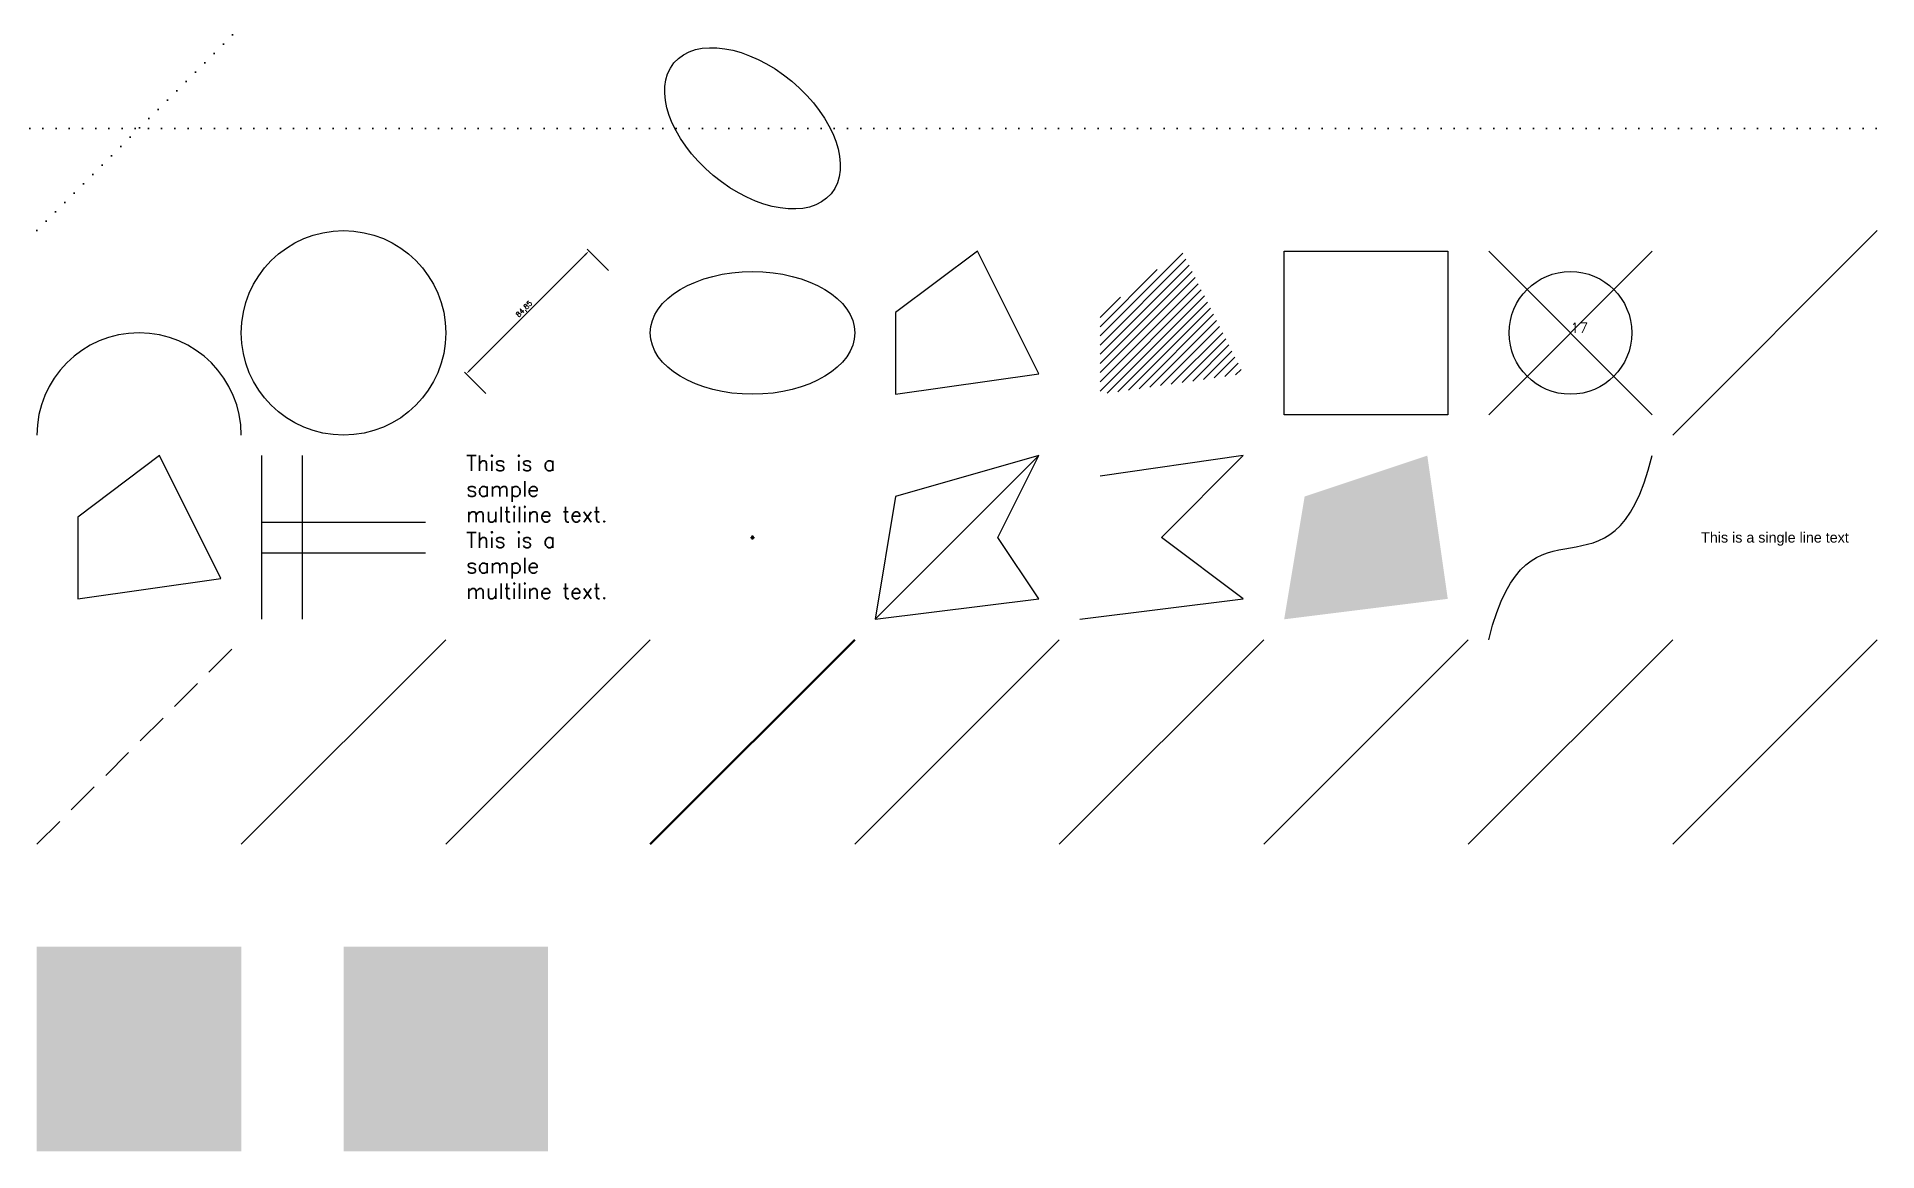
# Model space of a CAD drawing. Header units: millimetres. Extents: x 0 to 900, y -350 to 195.
import ezdxf
from ezdxf.enums import TextEntityAlignment as Align

# ---------------------------------------------------------------- set-up
doc = ezdxf.new("R2010")
doc.units = ezdxf.units.MM
doc.header["$PDMODE"] = 66
doc.linetypes.add('DASHED', pattern=[19.05, 12.7, -6.35])
doc.linetypes.add('DOT', pattern=[6.35, 0, -6.35])
doc.layers.add('ConstructionLines', color=252, linetype='DOT', lineweight=35)
for name, color, linetype in [('EntityProperties', 161, 'Continuous'), ('Groups', 132, 'Continuous'), ('Layer1', 40, 'Continuous')]:
    doc.layers.add(name, color=color, linetype=linetype)
doc.layers.add('Layer2', color=65, linetype='Continuous', true_color=0x8ab54a)
doc.styles.add('MyTextStyle', font='arial.ttf')
doc.styles.get("Standard").update_dxf_attribs({"font": 'simplex.shx'})
doc.dimstyles.new('ISO-25', dxfattribs={"dimtxt": 2.5, "dimasz": 2.5, "dimexe": 1.25, "dimexo": 0.625, "dimtad": 1, "dimtxsty": 'Standard', "dimcen": 2.5, "dimadec": 0, "dimazin": 0, "dimtfac": 1, "dimtmove": 0, "dimatfit": 3, "dimfxl": 1, "dimarcsym": 0})
picture_1 = doc.add_image_def('image1.jpg', size_in_pixel=(260, 260))

# ---------------------------------------------------------------- blocks, each defined once
blk = doc.blocks.new('*D0')
at = {"layer": 'Defpoints', "color": 0, "transparency": 16777216}
for p in [(270, 90), (280, 80), (220, 20)]:
    blk.add_point(p, dxfattribs=at)
at = {"layer": 'Layer1', "color": 0, "lineweight": -2, "transparency": 16777216}
for p, q in [((279.56, 80.44), (269.12, 90.88)), ((211.77, 31.77), (268.23, 88.23)), ((219.56, 20.44), (209.12, 30.88))]:
    blk.add_line(p, q, dxfattribs=at)
at = {"layer": 'Layer1', "color": 0, "transparency": 16777216}
for points in [[(267.94, 88.53), (268.53, 87.94), (270, 90)], [(211.47, 32.06), (212.06, 31.47), (210, 30)]]:
    blk.add_solid(points, dxfattribs=at)
at = {"layer": 'Layer1', "color": 0, "transparency": 16777216, "insert": (238.5, 61.5), "char_height": 2.5, "attachment_point": 5, "rotation": 45}
blk.add_mtext('84,85', dxfattribs=at)
blk = doc.blocks.new('MyBlock')
for p, q in [((-40, -40), (40, 40)), ((-40, 40), (40, -40))]:
    blk.add_line(p, q)
blk.add_circle((0, 0), 30)
blk.add_attdef('ATTINFO', (0, 0), '', height=5)

msp = doc.modelspace()

# ---------------------------------------------------------------- hatches: boundary and pattern name
h = msp.add_hatch(color=256)
h.set_gradient(color1=(76, 95, 153), color2=(244, 209, 67), centered=1, tint=1, name='INVSPHERICAL')
h.paths.add_polyline_path([(0, -350), (100, -350), (100, -250), (0, -250)])
h = msp.add_hatch(color=256)
h.set_gradient(color1=(76, 95, 153), color2=(176, 186, 216), rotation=45, one_color=1, tint=0.77, name='HEMISPHERICAL')
h.paths.add_polyline_path([(150, -350), (250, -350), (250, -250), (150, -250)])
at = {"layer": 'Layer1'}
h = msp.add_hatch(dxfattribs=at)
h.set_pattern_fill('LINE', color=256, angle=45)
h.paths.add_polyline_path([(520, 20), (590, 30), (560, 90), (520, 60)])

# ---------------------------------------------------------------- linework, layer by layer
at = {"layer": 'ConstructionLines'}
msp.add_xline((150, 150), (1, 0), dxfattribs=at)
msp.add_ray((0, 100), (0.7071068, 0.7071068), dxfattribs=at)
at = {"layer": 'EntityProperties', "linetype": 'DASHED', "ltscale": 1.25}
msp.add_line((0, -200), (100, -100), dxfattribs=at)
at = {"layer": 'EntityProperties', "color": 1}
msp.add_line((100, -200), (200, -100), dxfattribs=at)
at = {"layer": 'EntityProperties', "color": 200, "true_color": 0xa406f9}
msp.add_line((200, -200), (300, -100), dxfattribs=at)
at = {"layer": 'EntityProperties', "lineweight": 50}
msp.add_line((300, -200), (400, -100), dxfattribs=at)
at = {"layer": 'Groups'}
for p, q in [((400, -200), (500, -100)), ((500, -200), (600, -100)), ((600, -200), (700, -100))]:
    msp.add_line(p, q, dxfattribs=at)
at = {"layer": 'Groups', "color": 2}
for p, q in [((700, -200), (800, -100)), ((800, -200), (900, -100))]:
    msp.add_line(p, q, dxfattribs=at)
at = {"layer": 'Layer1'}
msp.add_line((800, 0), (900, 100), dxfattribs=at)
msp.add_circle((150, 50), 50, dxfattribs=at)
msp.add_arc((50, 0), 50, 0, 180, dxfattribs=at)
for centre, major_axis in [((350, 150), (-38.411, 32.009)), ((350, 50), (-50, 0))]:
    msp.add_ellipse(centre, major_axis=major_axis, ratio=0.6, dxfattribs=at)
msp.add_3dface([(420, 20), (490, 30), (460, 90), (420, 60)], dxfattribs=at)
at = {"layer": 'Layer2'}
for p, q in [((110, -90), (110, -10)), ((130, -90), (130, -10)), ((110, -42.5), (190, -42.5)), ((110, -57.5), (190, -57.5))]:
    msp.add_line(p, q, dxfattribs=at)
msp.add_lwpolyline([(20, -80), (90, -70), (60, -10), (20, -40)], close=True, dxfattribs=at)
msp.add_polyline3d([(510, -90, 0), (590, -80, 50), (550, -50, 0), (590, -10, 50), (520, -20, 0)], dxfattribs=at)
msp.add_open_spline([(710, -100), (730, -20), (770, -90), (790, -10)], degree=3, dxfattribs=at)
msp.add_point((350, -50), dxfattribs=at)
msp.add_solid([(610, -90), (690, -80), (620, -30), (680, -10)], dxfattribs=at)

# ---------------------------------------------------------------- block references
at = {"layer": 'Layer1'}
msp.add_blockref('MyBlock', (750, 50), dxfattribs=at).add_auto_attribs({'ATTINFO': '17'})

# ---------------------------------------------------------------- texts
at = {"layer": 'Layer2', "style": 'MyTextStyle'}
msp.add_text('This is a single line text', height=5, dxfattribs=at).set_placement((850, -50), align=Align.MIDDLE_CENTER)
at = {"layer": 'Layer2', "insert": (210, -10), "char_height": 7.5, "attachment_point": 1}
msp.add_mtext_dynamic_manual_height_columns('This is a sample multiline text. This is a sample multiline text.', width=80, gutter_width=12.5, heights=[0], dxfattribs=at)

# ---------------------------------------------------------------- dimensions: what is measured, and where the dimension line sits
at = {"layer": 'Layer1'}
dim = msp.add_aligned_dim(p1=(220, 20), p2=(280, 80), distance=14.142, dimstyle='ISO-25', dxfattribs=at)
dim.commit()
dim.dimension.update_dxf_attribs({"geometry": '*D0', "text_midpoint": (238.496, 61.504)})

# ---------------------------------------------------------------- pictures from other files: only their frames are drawn
image = msp.add_image(picture_1, insert=(610, 10), size_in_units=(80, 80), dxfattribs=at)
image.dxf.flags = 7

# ---------------------------------------------------------------- meshes
at = {"layer": 'Layer2'}
mesh = msp.add_polyface(dxfattribs=at)
corners = [(410, -90), (490, -80), (470, -50), (490, -10), (420, -30)]
mesh.append_faces([[corners[k] for k in face] for face in [(0, 3, 4)]], dxfattribs={"vtx0": -1})
mesh.append_faces([[corners[k] for k in face] for face in [(0, 1, 2, 3)]], dxfattribs={"vtx3": -1})

doc.saveas('drawing.dxf')
